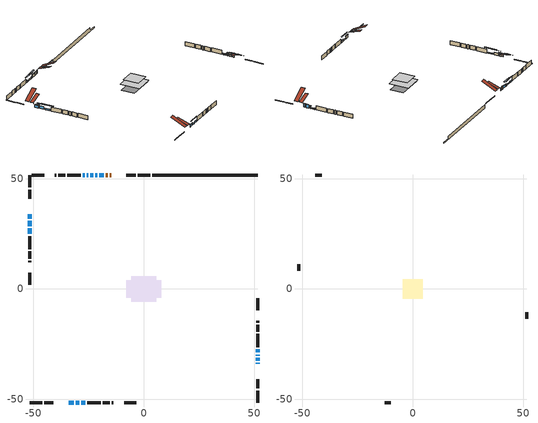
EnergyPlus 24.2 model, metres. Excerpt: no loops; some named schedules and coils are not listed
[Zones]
conditioned space
 floor adiabatic (AdiabaticFloorConstruction): -5.77,-5.77 -5.77,5.77 5.77,5.77 5.77,-5.77 z1.38
 floor foundation (Slab1 construction): -7.9,-4.06 -7.9,4.06 7.9,4.06 7.9,-4.06 z-0.8
 wall outside (RimJoist1 construction): 2.9,51.69 -2.75,51.69 / -51.69,-51.69 -46.03,-51.69 / -51.69,51.69 -51.69,46.03 / 51.69,-51.69 51.69,-46.03 z1.38:1.68
 wall outside (RimJoist2 construction): -3.68,51.69 -7.83,51.69 / -45.11,-51.69 -40.95,-51.69 / -51.69,45.11 -51.69,40.95 / 51.69,-45.11 51.69,-40.95 z1.38:1.68
 wall outside (AdiabaticWallConstruction 1): -14.82,51.69 -15.47,51.69 / -16.39,51.69 -17.21,51.69 z1.38:3.41
 wall outside (AdiabaticWallConstruction): 51.69,-33.96 51.69,-33.5 / 51.69,-32.57 51.69,-31.1 z1.38:3.31; -18.13,51.69 -20.27,51.69 / -33.96,-51.69 -31.83,-51.69 / -51.69,33.96 -51.69,31.83 z1.38:2.8; -51.69,30.9 -51.69,28.46 z1.38:2.9; -21.2,51.69 -21.96,51.69 z1.38:2.55; -22.89,51.69 -24.16,51.69 / -25.09,51.69 -25.85,51.69 / -30.9,-51.69 -29.17,-51.69 / -51.69,27.53 -51.69,24.94 / -26.78,51.69 -27.64,51.69 / -28.24,-51.69 -26.51,-51.69 z1.38:2.14; 51.69,-30.17 51.69,-29.71 z1.38:2.91; 51.69,-28.79 51.69,-27.26 z1.38:1.89
 wall outside (Wall1 construction): -28.57,51.69 -34.63,51.69 / -25.59,-51.69 -19.52,-51.69 / -51.69,24.01 -51.69,17.95 / 51.69,-26.33 51.69,-20.27 z1.38:3.82
 wall outside (Wall2 construction): -35.56,51.69 -38.78,51.69 / -18.6,-51.69 -15.38,-51.69 / -51.69,17.02 -51.69,13.81 / 51.69,-19.34 51.69,-16.12 z1.38:3.82
 wall outside (Wall3 construction): -39.7,51.69 -40.44,51.69 / -14.45,-51.69 -13.72,-51.69 / -51.69,12.88 -51.69,12.14 / 51.69,-15.2 51.69,-14.46 z1.38:3.82
 wall outside (Wall5 construction): -45.22,51.69 -50.76,51.69 / -8.94,-51.69 -3.4,-51.69 / -51.69,7.37 -51.69,1.82 / 51.69,-9.68 51.69,-4.14 z1.38:3.82
 wall foundation (FoundationWall1 construction): 3.83,51.69,-0.8 3.83,51.69,1.38 46.9,51.69,1.38 46.9,51.69,-0.16 51.69,51.69,-0.16 51.69,51.69,-0.8
 window (WindowConstruction 8): 51.69,-33.96 51.69,-33.5 z1.38:3.31
 window (WindowConstruction 3): 51.69,-32.57 51.69,-31.1 z1.38:3.31
 window (WindowConstruction 4): -18.13,51.69 -20.27,51.69 z1.38:2.8
 window (WindowConstruction 5): -33.96,-51.69 -31.83,-51.69 z1.38:2.8
 window (WindowConstruction 6): -51.69,33.96 -51.69,31.83 z1.38:2.8
 window (WindowConstruction 7): -51.69,30.9 -51.69,28.46 z1.38:2.9
 window (WindowConstruction 10): -21.2,51.69 -21.96,51.69 z1.38:2.55
 window (WindowConstruction 11): -22.89,51.69 -24.16,51.69 z1.38:2.14
 window (WindowConstruction 12): -25.09,51.69 -25.85,51.69 z1.38:2.14
 window (WindowConstruction 13): -30.9,-51.69 -29.17,-51.69 z1.38:2.14
 window (WindowConstruction 14): -51.69,27.53 -51.69,24.94 z1.38:2.14
 window (WindowConstruction 9): 51.69,-30.17 51.69,-29.71 z1.38:2.9
 window (WindowConstruction): 51.69,-28.79 51.69,-27.26 z1.38:1.89
 window (WindowConstruction 1): -26.78,51.69 -27.64,51.69 z1.38:2.14
 window (WindowConstruction 2): -28.24,-51.69 -26.52,-51.69 z1.38:2.14
 door (Door): -14.83,51.69 -15.47,51.69 z1.38:3.41
 door (Door 1): -16.4,51.69 -17.21,51.69 z1.38:3.41
 ceiling adiabatic (AdiabaticFloorConstruction): 5.77,-5.77 5.77,5.77 -5.77,5.77 -5.77,-5.77 z1.38
 roof outside (Roof2 construction): -13.9,51.69,3.82 -13.9,44.78,6.12 -12.08,44.78,6.12 -12.08,51.69,3.82; -34.89,-51.69,3.82 -34.89,-44.78,6.12 -36.71,-44.78,6.12 -36.71,-51.69,3.82; -51.69,34.89,3.82 -44.78,34.89,6.12 -44.78,36.71,6.12 -51.69,36.71,3.82; 51.69,-34.89,3.82 44.78,-34.89,6.12 44.78,-36.71,6.12 51.69,-36.71,3.82
attic - vented
 floor to conditioned space (Floor1 construction Reversed): -4.51,-4.51 -4.51,4.51 4.51,4.51 4.51,-4.51 z3.82
 wall outside (Wall4 construction): -41.37,51.69 -44.29,51.69 / -12.79,-51.69 -9.87,-51.69 / -51.69,11.21 -51.69,8.3 / 51.69,-13.53 51.69,-10.61 z1.38:3.82
 roof outside (Roof1 construction): -11.15,51.69,3.82 -11.15,43.16,8.08 -8.76,43.16,8.08 -8.76,51.69,3.82; -37.64,-51.69,3.82 -37.64,-43.16,8.08 -40.02,-43.16,8.08 -40.02,-51.69,3.82; -51.69,37.64,3.82 -43.16,37.64,8.08 -43.16,40.02,8.08 -51.69,40.02,3.82; 51.69,-37.64,3.82 43.16,-37.64,8.08 43.16,-40.02,8.08 51.69,-40.02,3.82
shading: 51.69,-33.3 51.69,-34.16 52.1,-34.16 52.1,-33.3 z3.51; 51.69,-30.9 51.69,-32.77 52.1,-32.77 52.1,-30.9 z3.51; -20.47,51.69 -17.93,51.69 -17.93,52.1 -20.47,52.1 z3; -31.62,-51.69 -34.16,-51.69 -34.16,-52.1 -31.62,-52.1 z3; -51.69,31.22 -51.69,34.57 -52.1,34.57 -52.1,31.22 z3.41; -51.69,26.94 -51.69,32.42 -52.1,32.42 -52.1,26.94 z4.42; -24.47,51.69 -18.69,51.69 -18.69,52.1 -24.47,52.1 z5.06; -26.67,51.69 -20.38,51.69 -20.38,52.1 -26.67,52.1 z4.65; -28.36,51.69 -22.58,51.69 -22.58,52.1 -28.36,52.1 z4.65; -26.66,-51.69 -33.41,-51.69 -33.41,-52.1 -26.66,-52.1 z4.65; -51.69,22.43 -51.69,30.04 -52.1,30.04 -52.1,22.43 z4.65; 51.69,-29.51 51.69,-30.37 52.1,-30.37 52.1,-29.51 z3.11; 51.69,-27.06 51.69,-28.99 52.1,-28.99 52.1,-27.06 z2.09; -27.84,51.69 -26.58,51.69 -26.58,52.1 -27.84,52.1 z2.34; -26.31,-51.69 -28.44,-51.69 -28.44,-52.1 -26.31,-52.1 z2.34
[Building]
Building 1: Terrain=Suburbs
[Site:Location]
Halifax Intl AP_NS: Latitude {deg}=44.88; Longitude {deg}=-63.51; Time Zone {hr}=-4; Elevation {m}=145; Keep Site Location Information=Yes
[Site:GroundTemperature:Shallow]
3.15511, 1.33576, 1.19006, 2.05344, 5.51939, 8.9692, 11.96, 13.8546, 14.0156, 12.4746, 9.56009, 6.2161
[Site:WaterMainsTemperature]
Calculation Method=Schedule; Temperature Schedule=mains temperature schedule
[Material] Roughness=Rough; Thermal Absorptance=0.9
Name | Thickness {m} | Conductivity {W/m-K} | Density {kg/m3} | Specific Heat {J/kg-K} | Solar Absorptance | Visible Absorptance
asphalt or fiberglass shingles | 0.00635 | 0.162714 | 1121.4 | 1465.45 | 0.4 | 0.4
ceiling loosefill ins | 0.0846667 | 0.0480833 | 16.02 | 1046.75 | 0.7 | 0.7
ceiling stud and cavity | 0.1397 | 0.0849435 | 65.682 | 1177.47 | 0.7 | 0.7
concrete 4.0 in. | 0.1016 | 1.803125 | 2242.8 | 837.4 | 0.7 | 0.7
concrete 8.0 in. | 0.2032 | 1.803125 | 2242.8 | 837.4 | 0.7 | 0.7
door material | 0.04445 | 0.0451087 | 512.64 | 1214.23 | 0.7 | 0.7
floor covering | 0.0127 | 0.0433444 | 54.468 | 1339.84 | 0.6 | 0.6
floor rigid ins; wall rigid ins | 0.512978 | 0.029427 | 32.04 | 1214.23 | 0.7 | 0.7
floor stud and cavity | 0.1397 | 1.75129 | 37.0049 | 1207.88 | 0.7 | 0.7
furniture material conditioned space 1 | 0.1524 | 0.115458 | 640.8 | 1214.23 | 0.6 | 0.6
gypsum board | 0.0127 | 0.160291 | 801 | 837.4 | 0.6 | 0.6
osb sheathing 0.5 in. | 0.0127 | 0.115458 | 512.64 | 1214.23 | 0.7 | 0.7
osb sheathing 0.75 in. | 0.01905 | 0.115458 | 512.64 | 1214.23 | 0.7 | 0.7
osb sheathing 2.0 in. | 0.0508 | 0.115458 | 512.64 | 1214.23 | 0.7 | 0.7
rim joist stud and cavity | 0.0508 | 0.0279939 | 125.044 | 1163.47 | 0.6 | 0.6
rim joist stud and cavity 1 | 0.0508 | 0.172285 | 50.32683 | 1063.81 | 0.6 | 0.6
roof rigid ins | 0.051816 | 0.029427 | 32.04 | 1214.23 | 0.7 | 0.7
roof stud and cavity | 0.2032 | 0.186194 | 78.34581 | 1123.46 | 0.7 | 0.7
wall stud and cavity | 0.1397 | 0.0896479 | 139.0536 | 1170.24 | 0.7 | 0.7
wall stud and cavity 1 | 0.1397 | 0.0915092 | 139.0536 | 1170.24 | 0.7 | 0.7
wall stud and cavity 2 | 0.1397 | 0.0990493 | 139.0536 | 1170.24 | 0.7 | 0.7
wall stud and cavity 3 | 0.0889 | 6.1454 | 50.32683 | 1063.81 | 0.6 | 0.6
wall stud and cavity 4 | 0.1397 | 0.0999326 | 139.0536 | 1170.24 | 0.7 | 0.7
wall stud and cavity 5 | 0.0889 | 0.380278 | 52.3479 | 1209.89 | 0.7 | 0.7
wall stud and cavity 6 | 0.0889 | 0.391764 | 83.0341 | 1211.67 | 0.7 | 0.7
wood siding | 0.0254 | 0.102417 | 544.68 | 1172.36 | 0.4 | 0.4
wood siding 1 | 0.00254 | 0.102417 | 544.68 | 1172.36 | 0.4 | 0.4
wood siding 2; wood siding 3; wood siding 4 | 0.0254 | 0.102417 | 544.68 | 1172.36 | 0.7 | 0.7
[WindowMaterial:SimpleGlazingSystem]
Name | U-Factor {W/m2-K} | Solar Heat Gain Coefficient
WindowMaterial | 3.023535 | 0.55
WindowMaterial 1 | 5.25215 | 0.57
WindowMaterial 2 | 2.075309 | 0.54
WindowMaterial 3 | 2.04011 | 0.53
WindowMaterial 4 | 1.94585 | 0.59
WindowMaterial 5 | 3.13369 | 0.48
WindowMaterial 6 | 2.99458 | 0.6
WindowMaterial 7 | 2.0543 | 0.52
WindowMaterial 8 | 4.83993 | 0.6
WindowMaterial 9 | 5.4259 | 0.56
[Construction]
AdiabaticFloorConstruction: floor stud and cavity, floor rigid ins, osb sheathing 0.75 in., floor covering
AdiabaticWallConstruction: wood siding 3, wall rigid ins, wall stud and cavity 5, gypsum board
AdiabaticWallConstruction 1: wood siding 4, wall rigid ins, wall stud and cavity 5, gypsum board
Door; Door 1: door material
Floor1 construction Reversed: gypsum board, ceiling stud and cavity, ceiling loosefill ins
FoundationWall1 construction: concrete 8.0 in.
furniture construction conditioned space 1: furniture material conditioned space 1
PartitionWallConstruction: gypsum board, wall stud and cavity 6, gypsum board
RimJoist1 construction: wood siding 2, osb sheathing 2.0 in., rim joist stud and cavity
RimJoist2 construction: wood siding 2, rim joist stud and cavity 1
Roof1 construction: asphalt or fiberglass shingles
Roof2 construction: asphalt or fiberglass shingles, roof rigid ins, osb sheathing 0.75 in., roof stud and cavity, gypsum board
Slab1 construction: concrete 4.0 in.
Wall1 construction: wood siding, osb sheathing 0.5 in., wall stud and cavity, gypsum board
Wall2 construction: wood siding, osb sheathing 0.5 in., wall stud and cavity 1, gypsum board
Wall3 construction: wood siding, osb sheathing 0.5 in., wall stud and cavity 2, gypsum board
Wall4 construction: wood siding 1, wall stud and cavity 3
Wall5 construction: wood siding, osb sheathing 0.5 in., wall stud and cavity 4, gypsum board
WindowConstruction: WindowMaterial
WindowConstruction 1; WindowConstruction 13; WindowConstruction 14; WindowConstruction 2: WindowMaterial 1
WindowConstruction 10: WindowMaterial 7
WindowConstruction 11: WindowMaterial 8
WindowConstruction 12: WindowMaterial 9
WindowConstruction 3: WindowMaterial 2
WindowConstruction 4; WindowConstruction 5; WindowConstruction 6: WindowMaterial 3
WindowConstruction 7: WindowMaterial 4
WindowConstruction 8: WindowMaterial 5
WindowConstruction 9: WindowMaterial 6
[Zone] Multiplier=1; Part of Total Floor Area=Yes
Name | Volume {m3}
attic - vented | 54.6285
conditioned space | 640.8
[Space]
Name | Zone | Volume {m3}
attic - vented 1 | attic - vented | 54.6285
conditioned space 1 | conditioned space | 640.8
[ZoneInfiltration:EffectiveLeakageArea]
infil attic - vented 1: Zone or Space=attic - vented 1; Schedule=Always On Discrete; Effective Air Leakage Area {cm2}=2911.88; Stack Coefficient=0.000466035; Wind Coefficient=1.45858e-05
[ZoneMixing]
whole house fan mix: Zone or Space=attic - vented; Schedule=Always On Continuous; Design Flow Rate Calculation Method=Flow/Zone; Design Flow Rate {m3/s}=0; Source Zone or Space=conditioned space
[SurfaceProperty:ExposedFoundationPerimeter]
Slab1: Exposed Perimeter Calculation Method=TotalExposedPerimeter; Total Exposed Perimeter {m}=47.855
[InternalMass] Zone or ZoneList=conditioned space; Space or SpaceList=conditioned space 1
Name | Construction | Surface Area {m2}
furniture mass conditioned space 1 | furniture construction conditioned space 1 | 104.66
partition wall mass | PartitionWallConstruction | 261.65
[Lights]
interior lighting: Zone or ZoneList or Space or SpaceList=conditioned space 1; Schedule=interior lighting schedule; Design Level Calculation Method=LightingLevel; Lighting Level {W}=343.2; Return Air Fraction=0; Fraction Radiant=0.6; Fraction Visible=0.2; Fraction Replaceable=1
[People]
occupants: Zone or ZoneList or Space or SpaceList=conditioned space 1; Number of People Schedule=occupants schedule; Number of People Calculation Method=People; Number of People=3; Fraction Radiant=0.314171; Sensible Heat Fraction=0.56303; Activity Level Schedule=occupants activity schedule; Carbon Dioxide Generation Rate {m3/s-W}=0; Enable ASHRAE 55 Comfort Warnings=No; Mean Radiant Temperature Calculation Type=EnclosureAveraged
[ElectricEquipment] Zone or ZoneList or Space or SpaceList=conditioned space 1; Design Level Calculation Method=EquipmentLevel
Name | Schedule | Design Level {W} | Fraction Latent | Fraction Radiant | Fraction Lost
clothes dryer | clothes dryer schedule | 140.772 | 0.015 | 0.081 | 0.85
clothes washer | clothes washer schedule | 32.1985 | 0.03 | 0.162 | 0.7
cooking range | cooking range schedule | 215.147 | 0.08 | 0.432 | 0.2
dishwasher | dishwasher schedule | 66.8632 | 0.3 | 0.18 | 0.4
fridge | fridge schedule | 72.9452 | 0 | 0.6 | 0
mech vent bath fan 0 | mech vent bath fan 0 schedule | 50.2 | 0 | 0 | 1
mech vent house fan | mech vent house fan schedule | 41.2267 | 0 | 0 | 0.5
mech vent house fan cfis | mech vent house fan cfis schedule | 0 | 0 | 0 | 0
misc plug loads | misc plug loads schedule | 494.7 | 0.045 | 0.513 | 0.1
whole house fan | Always On Discrete | 0 | 0 | 0 | 1
[OtherEquipment] Zone or ZoneList or Space or SpaceList=conditioned space 1; Design Level Calculation Method=EquipmentLevel
Name | Fuel Type | Schedule | Design Level {W} | Fraction Latent | Fraction Radiant | Fraction Lost
clothes dryer 1 | Electricity | clothes dryer schedule | 0 | 0.015 | 0.081 | 0.85
cooking range 1 | Electricity | cooking range schedule | 0 | 0.08 | 0.432 | 0.2
general water use latent | None | general water use schedule | 62.594 | 1 | 0 | 0
general water use sensible | None | general water use schedule | -61.6891 | 0 | 0.6 | 0
mech vent house fan latent load | None | Always On Discrete | 0 | 1 | 0 | 0
mech vent house fan sensible load | None | Always On Discrete | 0 | 0 | 0 | 0
water heater energy adjustment1 | Electricity | Always On Discrete | 0.01 | 0 | 0 | 1
[ZoneInfiltration:DesignFlowRate] Zone or ZoneList or Space or SpaceList=conditioned space 1; Schedule=Always On Discrete; Design Flow Rate Calculation Method=Flow/Zone; Design Flow Rate {m3/s}=0
infil flow; natural vent flow; whole house fan flow
[ZoneControl:Thermostat]
conditioned space Thermostat: Zone or ZoneList=conditioned space; Control Type Schedule=conditioned space Thermostat Schedule; Control 1=conditioned space temperature setpoint; Temperature Difference Between Cutout And Setpoint {deltaC}=0
[ThermostatSetpoint:DualSetpoint]
conditioned space temperature setpoint: Heating Setpoint Temperature Schedule=heating setpoint; Cooling Setpoint Temperature Schedule=cooling setpoint
[AirLoopHVAC:UnitarySystem]
unit heater unitary system: Control Type=Load; Controlling Zone or Thermostat Location=conditioned space; Dehumidification Control Type=None; Availability Schedule=Always On Discrete; Supply Fan=unit heater supply fan; Fan Placement=BlowThrough; Supply Air Fan Operating Mode Schedule=unit heater auto fan schedule; Heating Coil=unit heater htg coil; DX Heating Coil Sizing Ratio=1; Use DOAS DX Cooling Coil=No; Minimum Supply Air Temperature {C}=2; Latent Load Control=SensibleOnlyLoadControl; Cooling Supply Air Flow Rate Method=None; Heating Supply Air Flow Rate Method=SupplyAirFlowRate; Heating Supply Air Flow Rate {m3/s}=1.56215; No Load Supply Air Flow Rate Method=SupplyAirFlowRate; No Load Supply Air Flow Rate {m3/s}=0; No Load Supply Air Flow Rate Control Set To Low Speed=Yes; Maximum Supply Air Temperature {C}=48.8889; Maximum Outdoor Dry-Bulb Temperature for Supplemental Heater Operation {C}=21; Ancillary On-Cycle Electric Power {W}=0; Ancillary Off-Cycle Electric Power {W}=0
[Zone equipment]
conditioned space: unit heater unitary system, electric baseboard
[Foundation:Kiva]
Foundation Kiva 1: Initial Indoor Air Temperature {C}=18; Wall Height Above Grade {m}=1.379982; Wall Depth Below Slab {m}=0.2032
[Foundation:Kiva:Settings]
Soil Conductivity {W/m-K}=0.849921; Soil Density {kg/m3}=1842.3; Soil Specific Heat {J/kg-K}=418.7; Ground Solar Absorptivity=0.9; Ground Thermal Absorptivity=0.9; Ground Surface Roughness {m}=0.03; Far-Field Width {m}=40; Deep-Ground Boundary Condition=ZeroFlux; Deep-Ground Depth {m}=40; Minimum Cell Dimension {m}=0.2; Maximum Cell Growth Coefficient=3; Simulation Timestep=Timestep
[Exterior:Lights]
exterior lighting: Schedule=exterior lighting schedule; Design Level {W}=75.6
[EnergyManagementSystem:Sensor] Output:Variable or Output:Meter Index Key=conditioned space
Name | Output:Variable or Output:Meter
conditioned_space_clg_unmet_s | Zone Cooling Setpoint Not Met Time
conditioned_space_htg_unmet_s | Zone Heating Setpoint Not Met Time
fridge_tin_s; tin_s; tin_s_1 | Zone Mean Air Temperature
tout_s | Zone Outdoor Air Drybulb Temperature
win_s | Zone Air Humidity Ratio
[Schedule:Constant]
Name | Hourly Value
Always On Continuous; mech vent house fan schedule; mech vent house fan cfis schedule; Always On Discrete | 1
occupants activity schedule | 117.228
fridge schedule; unit heater auto fan schedule | 0
[Schedule:Week:Daily]
interior lighting schedule Week Rule - Jan1-Jan27: interior lighting schedule day, interior lighting schedule day, interior lighting schedule day, interior lighting schedule day, interior lighting schedule day, interior lighting schedule day, interior lighting schedule day, interior lighting schedule default day, interior lighting schedule default day, interior lighting schedule default day, interior lighting schedule default day, interior lighting schedule default day
interior lighting schedule Week Rule - Jan28-Feb3: interior lighting schedule day, interior lighting schedule day, interior lighting schedule day, interior lighting schedule day, interior lighting schedule day 1, interior lighting schedule day 1, interior lighting schedule day 1, interior lighting schedule default day, interior lighting schedule default day, interior lighting schedule default day, interior lighting schedule default day, interior lighting schedule default day
interior lighting schedule Week Rule - Feb4-Feb24: interior lighting schedule day 1, interior lighting schedule day 1, interior lighting schedule day 1, interior lighting schedule day 1, interior lighting schedule day 1, interior lighting schedule day 1, interior lighting schedule day 1, interior lighting schedule default day, interior lighting schedule default day, interior lighting schedule default day, interior lighting schedule default day, interior lighting schedule default day
interior lighting schedule Week Rule - Feb25-Mar3: interior lighting schedule day 1, interior lighting schedule day 1, interior lighting schedule day 1, interior lighting schedule day 1, interior lighting schedule day 2, interior lighting schedule day 2, interior lighting schedule day 2, interior lighting schedule default day, interior lighting schedule default day, interior lighting schedule default day, interior lighting schedule default day, interior lighting schedule default day
interior lighting schedule Week Rule - Mar4-Mar31: interior lighting schedule day 2, interior lighting schedule day 2, interior lighting schedule day 2, interior lighting schedule day 2, interior lighting schedule day 2, interior lighting schedule day 2, interior lighting schedule day 2, interior lighting schedule default day, interior lighting schedule default day, interior lighting schedule default day, interior lighting schedule default day, interior lighting schedule default day
interior lighting schedule Week Rule - Apr1-Apr28: interior lighting schedule day 3, interior lighting schedule day 3, interior lighting schedule day 3, interior lighting schedule day 3, interior lighting schedule day 3, interior lighting schedule day 3, interior lighting schedule day 3, interior lighting schedule default day, interior lighting schedule default day, interior lighting schedule default day, interior lighting schedule default day, interior lighting schedule default day
interior lighting schedule Week Rule - Apr29-May5: interior lighting schedule day 3, interior lighting schedule day 3, interior lighting schedule day 4, interior lighting schedule day 4, interior lighting schedule day 4, interior lighting schedule day 4, interior lighting schedule day 4, interior lighting schedule default day, interior lighting schedule default day, interior lighting schedule default day, interior lighting schedule default day, interior lighting schedule default day
interior lighting schedule Week Rule - May6-May26: interior lighting schedule day 4, interior lighting schedule day 4, interior lighting schedule day 4, interior lighting schedule day 4, interior lighting schedule day 4, interior lighting schedule day 4, interior lighting schedule day 4, interior lighting schedule default day, interior lighting schedule default day, interior lighting schedule default day, interior lighting schedule default day, interior lighting schedule default day
interior lighting schedule Week Rule - May27-Jun2: interior lighting schedule day 4, interior lighting schedule day 4, interior lighting schedule day 4, interior lighting schedule day 4, interior lighting schedule day 4, interior lighting schedule day 5, interior lighting schedule day 5, interior lighting schedule default day, interior lighting schedule default day, interior lighting schedule default day, interior lighting schedule default day, interior lighting schedule default day
interior lighting schedule Week Rule - Jun3-Jun30: interior lighting schedule day 5, interior lighting schedule day 5, interior lighting schedule day 5, interior lighting schedule day 5, interior lighting schedule day 5, interior lighting schedule day 5, interior lighting schedule day 5, interior lighting schedule default day, interior lighting schedule default day, interior lighting schedule default day, interior lighting schedule default day, interior lighting schedule default day
interior lighting schedule Week Rule - Jul1-Jul28: interior lighting schedule day 6, interior lighting schedule day 6, interior lighting schedule day 6, interior lighting schedule day 6, interior lighting schedule day 6, interior lighting schedule day 6, interior lighting schedule day 6, interior lighting schedule default day, interior lighting schedule default day, interior lighting schedule default day, interior lighting schedule default day, interior lighting schedule default day
interior lighting schedule Week Rule - Jul29-Aug4: interior lighting schedule day 6, interior lighting schedule day 6, interior lighting schedule day 6, interior lighting schedule day 7, interior lighting schedule day 7, interior lighting schedule day 7, interior lighting schedule day 7, interior lighting schedule default day, interior lighting schedule default day, interior lighting schedule default day, interior lighting schedule default day, interior lighting schedule default day
interior lighting schedule Week Rule - Aug5-Aug25: interior lighting schedule day 7, interior lighting schedule day 7, interior lighting schedule day 7, interior lighting schedule day 7, interior lighting schedule day 7, interior lighting schedule day 7, interior lighting schedule day 7, interior lighting schedule default day, interior lighting schedule default day, interior lighting schedule default day, interior lighting schedule default day, interior lighting schedule default day
interior lighting schedule Week Rule - Aug26-Sep1: interior lighting schedule day 7, interior lighting schedule day 7, interior lighting schedule day 7, interior lighting schedule day 7, interior lighting schedule day 7, interior lighting schedule day 7, interior lighting schedule day 8, interior lighting schedule default day, interior lighting schedule default day, interior lighting schedule default day, interior lighting schedule default day, interior lighting schedule default day
interior lighting schedule Week Rule - Sep2-Sep29: interior lighting schedule day 8, interior lighting schedule day 8, interior lighting schedule day 8, interior lighting schedule day 8, interior lighting schedule day 8, interior lighting schedule day 8, interior lighting schedule day 8, interior lighting schedule default day, interior lighting schedule default day, interior lighting schedule default day, interior lighting schedule default day, interior lighting schedule default day
interior lighting schedule Week Rule - Sep30-Oct6: interior lighting schedule day 8, interior lighting schedule day 9, interior lighting schedule day 9, interior lighting schedule day 9, interior lighting schedule day 9, interior lighting schedule day 9, interior lighting schedule day 9, interior lighting schedule default day, interior lighting schedule default day, interior lighting schedule default day, interior lighting schedule default day, interior lighting schedule default day
interior lighting schedule Week Rule - Oct7-Oct27: interior lighting schedule day 9, interior lighting schedule day 9, interior lighting schedule day 9, interior lighting schedule day 9, interior lighting schedule day 9, interior lighting schedule day 9, interior lighting schedule day 9, interior lighting schedule default day, interior lighting schedule default day, interior lighting schedule default day, interior lighting schedule default day, interior lighting schedule default day
interior lighting schedule Week Rule - Oct28-Nov3: interior lighting schedule day 9, interior lighting schedule day 9, interior lighting schedule day 9, interior lighting schedule day 9, interior lighting schedule day 10, interior lighting schedule day 10, interior lighting schedule day 10, interior lighting schedule default day, interior lighting schedule default day, interior lighting schedule default day, interior lighting schedule default day, interior lighting schedule default day
interior lighting schedule Week Rule - Nov4-Nov24: interior lighting schedule day 10, interior lighting schedule day 10, interior lighting schedule day 10, interior lighting schedule day 10, interior lighting schedule day 10, interior lighting schedule day 10, interior lighting schedule day 10, interior lighting schedule default day, interior lighting schedule default day, interior lighting schedule default day, interior lighting schedule default day, interior lighting schedule default day
interior lighting schedule Week Rule - Nov25-Dec1: interior lighting schedule day 10, interior lighting schedule day 10, interior lighting schedule day 10, interior lighting schedule day 10, interior lighting schedule day 10, interior lighting schedule day 10, interior lighting schedule day 11, interior lighting schedule default day, interior lighting schedule default day, interior lighting schedule default day, interior lighting schedule default day, interior lighting schedule default day
interior lighting schedule Week Rule - Dec2-Dec31: interior lighting schedule day 11, interior lighting schedule day 11, interior lighting schedule day 11, interior lighting schedule day 11, interior lighting schedule day 11, interior lighting schedule day 11, interior lighting schedule day 11, interior lighting schedule default day, interior lighting schedule default day, interior lighting schedule default day, interior lighting schedule default day, interior lighting schedule default day
occupants schedule Week Rule - Jan1-Dec31: occupants schedule day, occupants schedule day, occupants schedule day, occupants schedule day, occupants schedule day, occupants schedule day, occupants schedule day, occupants schedule default day, occupants schedule default day, occupants schedule default day, occupants schedule default day, occupants schedule default day
clothes dryer schedule Week Rule - Jan1-Dec31: clothes dryer schedule day, clothes dryer schedule day, clothes dryer schedule day, clothes dryer schedule day, clothes dryer schedule day, clothes dryer schedule day, clothes dryer schedule day, clothes dryer schedule default day, clothes dryer schedule default day, clothes dryer schedule default day, clothes dryer schedule default day, clothes dryer schedule default day
clothes washer schedule Week Rule - Jan1-Dec31: clothes washer schedule day, clothes washer schedule day, clothes washer schedule day, clothes washer schedule day, clothes washer schedule day, clothes washer schedule day, clothes washer schedule day, clothes washer schedule default day, clothes washer schedule default day, clothes washer schedule default day, clothes washer schedule default day, clothes washer schedule default day
cooking range schedule Week Rule - Jan1-Dec31: cooking range schedule day, cooking range schedule day, cooking range schedule day, cooking range schedule day, cooking range schedule day, cooking range schedule day, cooking range schedule day, cooking range schedule default day, cooking range schedule default day, cooking range schedule default day, cooking range schedule default day, cooking range schedule default day
dishwasher schedule Week Rule - Jan1-Dec31: dishwasher schedule day, dishwasher schedule day, dishwasher schedule day, dishwasher schedule day, dishwasher schedule day, dishwasher schedule day, dishwasher schedule day, dishwasher schedule default day, dishwasher schedule default day, dishwasher schedule default day, dishwasher schedule default day, dishwasher schedule default day
mech vent bath fan 0 schedule Week Rule - Jan1-Dec31: mech vent bath fan 0 schedule day, mech vent bath fan 0 schedule day, mech vent bath fan 0 schedule day, mech vent bath fan 0 schedule day, mech vent bath fan 0 schedule day, mech vent bath fan 0 schedule day, mech vent bath fan 0 schedule day, mech vent bath fan 0 schedule default day, mech vent bath fan 0 schedule default day, mech vent bath fan 0 schedule default day, mech vent bath fan 0 schedule default day, mech vent bath fan 0 schedule default day
misc plug loads schedule Week Rule - Jan1-Dec31: misc plug loads schedule day, misc plug loads schedule day, misc plug loads schedule day, misc plug loads schedule day, misc plug loads schedule day, misc plug loads schedule day, misc plug loads schedule day, misc plug loads schedule default day, misc plug loads schedule default day, misc plug loads schedule default day, misc plug loads schedule default day, misc plug loads schedule default day
general water use schedule Week Rule - Jan1-Dec31: general water use schedule day, general water use schedule day, general water use schedule day, general water use schedule day, general water use schedule day, general water use schedule day, general water use schedule day, general water use schedule default day, general water use schedule default day, general water use schedule default day, general water use schedule default day, general water use schedule default day
exterior lighting schedule Week Rule - Jan1-Jan27: exterior lighting schedule day, exterior lighting schedule day, exterior lighting schedule day, exterior lighting schedule day, exterior lighting schedule day, exterior lighting schedule day, exterior lighting schedule day, exterior lighting schedule default day, exterior lighting schedule default day, exterior lighting schedule default day, exterior lighting schedule default day, exterior lighting schedule default day
exterior lighting schedule Week Rule - Jan28-Feb3: exterior lighting schedule day, exterior lighting schedule day, exterior lighting schedule day, exterior lighting schedule day, exterior lighting schedule day 1, exterior lighting schedule day 1, exterior lighting schedule day 1, exterior lighting schedule default day, exterior lighting schedule default day, exterior lighting schedule default day, exterior lighting schedule default day, exterior lighting schedule default day
exterior lighting schedule Week Rule - Feb4-Feb24: exterior lighting schedule day 1, exterior lighting schedule day 1, exterior lighting schedule day 1, exterior lighting schedule day 1, exterior lighting schedule day 1, exterior lighting schedule day 1, exterior lighting schedule day 1, exterior lighting schedule default day, exterior lighting schedule default day, exterior lighting schedule default day, exterior lighting schedule default day, exterior lighting schedule default day
exterior lighting schedule Week Rule - Feb25-Mar3: exterior lighting schedule day 1, exterior lighting schedule day 1, exterior lighting schedule day 1, exterior lighting schedule day 1, exterior lighting schedule day 2, exterior lighting schedule day 2, exterior lighting schedule day 2, exterior lighting schedule default day, exterior lighting schedule default day, exterior lighting schedule default day, exterior lighting schedule default day, exterior lighting schedule default day
exterior lighting schedule Week Rule - Mar4-Mar31: exterior lighting schedule day 2, exterior lighting schedule day 2, exterior lighting schedule day 2, exterior lighting schedule day 2, exterior lighting schedule day 2, exterior lighting schedule day 2, exterior lighting schedule day 2, exterior lighting schedule default day, exterior lighting schedule default day, exterior lighting schedule default day, exterior lighting schedule default day, exterior lighting schedule default day
exterior lighting schedule Week Rule - Apr1-Apr28: exterior lighting schedule day 3, exterior lighting schedule day 3, exterior lighting schedule day 3, exterior lighting schedule day 3, exterior lighting schedule day 3, exterior lighting schedule day 3, exterior lighting schedule day 3, exterior lighting schedule default day, exterior lighting schedule default day, exterior lighting schedule default day, exterior lighting schedule default day, exterior lighting schedule default day
exterior lighting schedule Week Rule - Apr29-May5: exterior lighting schedule day 3, exterior lighting schedule day 3, exterior lighting schedule day 4, exterior lighting schedule day 4, exterior lighting schedule day 4, exterior lighting schedule day 4, exterior lighting schedule day 4, exterior lighting schedule default day, exterior lighting schedule default day, exterior lighting schedule default day, exterior lighting schedule default day, exterior lighting schedule default day
exterior lighting schedule Week Rule - May6-May26: exterior lighting schedule day 4, exterior lighting schedule day 4, exterior lighting schedule day 4, exterior lighting schedule day 4, exterior lighting schedule day 4, exterior lighting schedule day 4, exterior lighting schedule day 4, exterior lighting schedule default day, exterior lighting schedule default day, exterior lighting schedule default day, exterior lighting schedule default day, exterior lighting schedule default day
exterior lighting schedule Week Rule - May27-Jun2: exterior lighting schedule day 4, exterior lighting schedule day 4, exterior lighting schedule day 4, exterior lighting schedule day 4, exterior lighting schedule day 4, exterior lighting schedule day 5, exterior lighting schedule day 5, exterior lighting schedule default day, exterior lighting schedule default day, exterior lighting schedule default day, exterior lighting schedule default day, exterior lighting schedule default day
[Schedule:Year]
interior lighting schedule: interior lighting schedule Week Rule - Jan1-Jan27, 1, 1, 1, 27, interior lighting schedule Week Rule - Jan28-Feb3, 1, 28, 2, 3, interior lighting schedule Week Rule - Feb4-Feb24, 2, 4, 2, 24, interior lighting schedule Week Rule - Feb25-Mar3, 2, 25, 3, 3, interior lighting schedule Week Rule - Mar4-Mar31, 3, 4, 3, 31, interior lighting schedule Week Rule - Apr1-Apr28, 4, 1, 4, 28, interior lighting schedule Week Rule - Apr29-May5, 4, 29, 5, 5, interior lighting schedule Week Rule - May6-May26, 5, 6, 5, 26, interior lighting schedule Week Rule - May27-Jun2, 5, 27, 6, 2, interior lighting schedule Week Rule - Jun3-Jun30, 6, 3, 6, 30, interior lighting schedule Week Rule - Jul1-Jul28, 7, 1, 7, 28, interior lighting schedule Week Rule - Jul29-Aug4, 7, 29, 8, 4, interior lighting schedule Week Rule - Aug5-Aug25, 8, 5, 8, 25, interior lighting schedule Week Rule - Aug26-Sep1, 8, 26, 9, 1, interior lighting schedule Week Rule - Sep2-Sep29, 9, 2, 9, 29, interior lighting schedule Week Rule - Sep30-Oct6, 9, 30, 10, 6, interior lighting schedule Week Rule - Oct7-Oct27, 10, 7, 10, 27, interior lighting schedule Week Rule - Oct28-Nov3, 10, 28, 11, 3, interior lighting schedule Week Rule - Nov4-Nov24, 11, 4, 11, 24, interior lighting schedule Week Rule - Nov25-Dec1, 11, 25, 12, 1, interior lighting schedule Week Rule - Dec2-Dec31, 12, 2, 12, 31
occupants schedule: occupants schedule Week Rule - Jan1-Dec31, 1, 1, 12, 31
clothes dryer schedule: clothes dryer schedule Week Rule - Jan1-Dec31, 1, 1, 12, 31
clothes washer schedule: clothes washer schedule Week Rule - Jan1-Dec31, 1, 1, 12, 31
cooking range schedule: cooking range schedule Week Rule - Jan1-Dec31, 1, 1, 12, 31
dishwasher schedule: dishwasher schedule Week Rule - Jan1-Dec31, 1, 1, 12, 31
mech vent bath fan 0 schedule: mech vent bath fan 0 schedule Week Rule - Jan1-Dec31, 1, 1, 12, 31
misc plug loads schedule: misc plug loads schedule Week Rule - Jan1-Dec31, 1, 1, 12, 31
general water use schedule: general water use schedule Week Rule - Jan1-Dec31, 1, 1, 12, 31
exterior lighting schedule: exterior lighting schedule Week Rule - Jan1-Jan27, 1, 1, 1, 27, exterior lighting schedule Week Rule - Jan28-Feb3, 1, 28, 2, 3, exterior lighting schedule Week Rule - Feb4-Feb24, 2, 4, 2, 24, exterior lighting schedule Week Rule - Feb25-Mar3, 2, 25, 3, 3, exterior lighting schedule Week Rule - Mar4-Mar31, 3, 4, 3, 31, exterior lighting schedule Week Rule - Apr1-Apr28, 4, 1, 4, 28, exterior lighting schedule Week Rule - Apr29-May5, 4, 29, 5, 5, exterior lighting schedule Week Rule - May6-May26, 5, 6, 5, 26, exterior lighting schedule Week Rule - May27-Jun2, 5, 27, 6, 2, exterior lighting schedule Week Rule - Jun3-Jun30, 6, 3, 6, 30, exterior lighting schedule Week Rule - Jul1-Jul28, 7, 1, 7, 28, exterior lighting schedule Week Rule - Jul29-Aug4, 7, 29, 8, 4, exterior lighting schedule Week Rule - Aug5-Aug25, 8, 5, 8, 25, exterior lighting schedule Week Rule - Aug26-Sep1, 8, 26, 9, 1, exterior lighting schedule Week Rule - Sep2-Sep29, 9, 2, 9, 29, exterior lighting schedule Week Rule - Sep30-Oct6, 9, 30, 10, 6, exterior lighting schedule Week Rule - Oct7-Oct27, 10, 7, 10, 27, exterior lighting schedule Week Rule - Oct28-Nov3, 10, 28, 11, 3, exterior lighting schedule Week Rule - Nov4-Nov24, 11, 4, 11, 24, exterior lighting schedule Week Rule - Nov25-Dec1, 11, 25, 12, 1, exterior lighting schedule Week Rule - Dec2-Dec31, 12, 2, 12, 31
[Schedule:Compact]
conditioned space Thermostat Schedule: Through: 12/31, For: AllDays, Until: 24:00, 4
mains temperature schedule: Through: 01/01, For: AllDays, Until: 24:00, 7.41, Through: 01/02, For: AllDays, Until: 24:00, 7.34833, Through: 01/03, For: AllDays, Until: 24:00, 7.28778, Through: 01/04, For: AllDays, Until: 24:00, 7.22889, Through: 01/05, For: AllDays, Until: 24:00, 7.17056, Through: 01/06, For: AllDays, Until: 24:00, 7.11333, Through: 01/07, For: AllDays, Until: 24:00, 7.05722, Through: 01/08, For: AllDays, Until: 24:00, 7.00167, Through: 01/09, For: AllDays, Until: 24:00, 6.94778, Through: 01/10, For: AllDays, Until: 24:00, 6.895, Through: 01/11, For: AllDays, Until: 24:00, 6.84333, Through: 01/12, For: AllDays, Until: 24:00, 6.79278, Through: 01/13, For: AllDays, Until: 24:00, 6.74389, Through: 01/14, For: AllDays, Until: 24:00, 6.69556, Through: 01/15, For: AllDays, Until: 24:00, 6.64889, Through: 01/16, For: AllDays, Until: 24:00, 6.60278, Through: 01/17, For: AllDays, Until: 24:00, 6.55833, Through: 01/18, For: AllDays, Until: 24:00, 6.515, Through: 01/19, For: AllDays, Until: 24:00, 6.47333, Through: 01/20, For: AllDays, Until: 24:00, 6.43278, Through: 01/21, For: AllDays, Until: 24:00, 6.39333, Through: 01/22, For: AllDays, Until: 24:00, 6.355, Through: 01/23, For: AllDays, Until: 24:00, 6.31833, Through: 01/24, For: AllDays, Until: 24:00, 6.28278, Through: 01/25, For: AllDays, Until: 24:00, 6.24889, Through: 01/26, For: AllDays, Until: 24:00, 6.21611, Through: 01/27, For: AllDays, Until: 24:00, 6.18444, Through: 01/28, For: AllDays, Until: 24:00, 6.15444, Through: 01/29, For: AllDays, Until: 24:00, 6.12556, Through: 01/30, For: AllDays, Until: 24:00, 6.09833, Through: 01/31, For: AllDays, Until: 24:00, 6.07222, Through: 02/01, For: AllDays, Until: 24:00, 6.04778, Through: 02/02, For: AllDays, Until: 24:00, 6.02444, Through: 02/03, For: AllDays, Until: 24:00, 6.00278, Through: 02/04, For: AllDays, Until: 24:00, 5.98222, Through: 02/05, For: AllDays, Until: 24:00, 5.96333, Through: 02/06, For: AllDays, Until: 24:00, 5.94556, Through: 02/07, For: AllDays, Until: 24:00, 5.92944, Through: 02/08, For: AllDays, Until: 24:00, 5.915, Through: 02/09, For: AllDays, Until: 24:00, 5.90167, Through: 02/10, For: AllDays, Until: 24:00, 5.89, Through: 02/11, For: AllDays, Until: 24:00, 5.87944, Through: 02/12, For: AllDays, Until: 24:00, 5.87056, Through: 02/13, For: AllDays, Until: 24:00, 5.86333, Through: 02/14, For: AllDays, Until: 24:00, 5.85722, Through: 02/15, For: AllDays, Until: 24:00, 5.85278, Through: 02/16, For: AllDays, Until: 24:00, 5.84944, Through: 02/17, For: AllDays, Until: 24:00, 5.84833, Through: 02/18, For: AllDays, Until: 24:00, 5.84778, Through: 02/19, For: AllDays, Until: 24:00, 5.84944, Through: 02/20, For: AllDays, Until: 24:00, 5.85167, Through: 02/21, For: AllDays, Until: 24:00, 5.85611, Through: 02/22, For: AllDays, Until: 24:00, 5.86167, Through: 02/23, For: AllDays, Until: 24:00, 5.86889, Through: 02/24, For: AllDays, Until: 24:00, 5.87722, Through: 02/25, For: AllDays, Until: 24:00, 5.88722, Through: 02/26, For: AllDays, Until: 24:00, 5.89889, Through: 02/27, For: AllDays, Until: 24:00, 5.91167, Through: 02/28, For: AllDays, Until: 24:00, 5.92611, Through: 03/01, For: AllDays, Until: 24:00, 5.94222, Through: 03/02, For: AllDays, Until: 24:00, 5.95944, Through: 03/03, For: AllDays, Until: 24:00, 5.97778, Through: 03/04, For: AllDays, Until: 24:00, 5.99778, Through: 03/05, For: AllDays, Until: 24:00, 6.01944, Through: 03/06, For: AllDays, Until: 24:00, 6.04222, Through: 03/07, For: AllDays, Until: 24:00, 6.06667, Through: 03/08, For: AllDays, Until: 24:00, 6.09222, Through: 03/09, For: AllDays, Until: 24:00, 6.11944, Through: 03/10, For: AllDays, Until: 24:00, 6.14778, Through: 03/11, For: AllDays, Until: 24:00, 6.17722, Through: 03/12, For: AllDays, Until: 24:00, 6.20833, Through: 03/13, For: AllDays, Until: 24:00, 6.24111, Through: 03/14, For: AllDays, Until: 24:00, 6.275, Through: 03/15, For: AllDays, Until: 24:00, 6.31, Through: 03/16, For: AllDays, Until: 24:00, 6.34667, Through: 03/17, For: AllDays, Until: 24:00, 6.38444, Through: 03/18, For: AllDays, Until: 24:00, 6.42333, Through: 03/19, For: AllDays, Until: 24:00, 6.46389, Through: 03/20, For: AllDays, Until: 24:00, 6.50556, Through: 03/21, For: AllDays, Until: 24:00, 6.54833, Through: 03/22, For: AllDays, Until: 24:00, 6.59278, Through: 03/23, For: AllDays, Until: 24:00, 6.63833, Through: 03/24, For: AllDays, Until: 24:00, 6.685, Through: 03/25, For: AllDays, Until: 24:00, 6.73278, Through: 03/26, For: AllDays, Until: 24:00, 6.78167, Through: 03/27, For: AllDays, Until: 24:00, 6.83167, Through: 03/28, For: AllDays, Until: 24:00, 6.88333, Through: 03/29, For: AllDays, Until: 24:00, 6.93611, Through: 03/30, For: AllDays, Until: 24:00, 6.98944, Through: 03/31, For: AllDays, Until: 24:00, 7.04444, Through: 04/01, For: AllDays, Until: 24:00, 7.1, Through: 04/02, For: AllDays, Until: 24:00, 7.15722, Through: 04/03, For: AllDays, Until: 24:00, 7.21556, Through: 04/04, For: AllDays, Until: 24:00, 7.27444, Through: 04/05, For: AllDays, Until: 24:00, 7.33444, Through: 04/06, For: AllDays, Until: 24:00, 7.39556, Through: 04/07, For: AllDays, Until: 24:00, 7.45778, Through: 04/08, For: AllDays, Until: 24:00, 7.52111, Through: 04/09, For: AllDays, Until: 24:00, 7.585, Through: 04/10, For: AllDays, Until: 24:00, 7.65, Through: 04/11, For: AllDays, Until: 24:00, 7.71611, Through: 04/12, For: AllDays, Until: 24:00, 7.78333, Through: 04/13, For: AllDays, Until: 24:00, 7.85111, Through: 04/14, For: AllDays, Until: 24:00, 7.91944, Through: 04/15, For: AllDays, Until: 24:00, 7.98889, Through: 04/16, For: AllDays, Until: 24:00, 8.05944, Through: 04/17, For: AllDays, Until: 24:00, 8.13056, Through: 04/18, For: AllDays, Until: 24:00, 8.20222, Through: 04/19, For: AllDays, Until: 24:00, 8.275, Through: 04/20, For: AllDays, Until: 24:00, 8.34833, Through: 04/21, For: AllDays, Until: 24:00, 8.42222, Through: 04/22, For: AllDays, Until: 24:00, 8.49722, Through: 04/23, For: AllDays, Until: 24:00, 8.57278, Through: 04/24, For: AllDays, Until: 24:00, 8.64889, Through: 04/25, For: AllDays, Until: 24:00, 8.72556, Through: 04/26, For: AllDays, Until: 24:00, 8.80278, Through: 04/27, For: AllDays, Until: 24:00, 8.88111, Through: 04/28, For: AllDays, Until: 24:00, 8.95944, Through: 04/29, For: AllDays, Until: 24:00, 9.03833, Through: 04/30, For: AllDays, Until: 24:00, 9.11778, Through: 05/01, For: AllDays, Until: 24:00, 9.19778, Through: 05/02, For: AllDays, Until: 24:00, 9.27833, Through: 05/03, For: AllDays, Until: 24:00, 9.35944, Through: 05/04, For: AllDays, Until: 24:00, 9.44056, Through: 05/05, For: AllDays, Until: 24:00, 9.52278, Through: 05/06, For: AllDays, Until: 24:00, 9.60444, Through: 05/07, For: AllDays, Until: 24:00, 9.68722, Through: 05/08, For: AllDays, Until: 24:00, 9.77, Through: 05/09, For: AllDays, Until: 24:00, 9.85278, Through: 05/10, For: AllDays, Until: 24:00, 9.93611, Through: 05/11, For: AllDays, Until: 24:00, 10.02, Through: 05/12, For: AllDays, Until: 24:00, 10.1039, Through: 05/13, For: AllDays, Until: 24:00, 10.1878, Through: 05/14, For: AllDays, Until: 24:00, 10.2722, Through: 05/15, For: AllDays, Until: 24:00, 10.3561, Through: 05/16, For: AllDays, Until: 24:00, 10.4406, Through: 05/17, For: AllDays, Until: 24:00, 10.5256, Through: 05/18, For: AllDays, Until: 24:00, 10.61, Through: 05/19, For: AllDays, Until: 24:00, 10.6944, Through: 05/20, For: AllDays, Until: 24:00, 10.7794, Through: 05/21, For: AllDays, Until: 24:00, 10.8639, Through: 05/22, For: AllDays, Until: 24:00, 10.9489, Through: 05/23, For: AllDays, Until: 24:00, 11.0333, Through: 05/24, For: AllDays, Until: 24:00, 11.1178, Through: 05/25, For: AllDays, Until: 24:00, 11.2022, Through: 05/26, For: AllDays, Until: 24:00, 11.2867, Through: 05/27, For: AllDays, Until: 24:00, 11.3711, Through: 05/28, For: AllDays, Until: 24:00, 11.455, Through: 05/29, For: AllDays, Until: 24:00, 11.5389, Through: 05/30, For: AllDays, Until: 24:00, 11.6222, Through: 05/31, For: AllDays, Until: 24:00, 11.7056, Through: 06/01, For: AllDays, Until: 24:00, 11.7883, Through: 06/02, For: AllDays, Until: 24:00, 11.8711, Through: 06/03, For: AllDays, Until: 24:00, 11.9539, Through: 06/04, For: AllDays, Until: 24:00, 12.0356, Through: 06/05, For: AllDays, Until: 24:00, 12.1172, Through: 06/06, For: AllDays, Until: 24:00, 12.1989, Through: 06/07, For: AllDays, Until: 24:00, 12.2794, Through: 06/08, For: AllDays, Until: 24:00, 12.36, Through: 06/09, For: AllDays, Until: 24:00, 12.44, Through: 06/10, For: AllDays, Until: 24:00, 12.5194, Through: 06/11, For: AllDays, Until: 24:00, 12.5983, Through: 06/12, For: AllDays, Until: 24:00, 12.6767, Through: 06/13, For: AllDays, Until: 24:00, 12.7544, Through: 06/14, For: AllDays, Until: 24:00, 12.8317, Through: 06/15, For: AllDays, Until: 24:00, 12.9083, Through: 06/16, For: AllDays, Until: 24:00, 12.9844, Through: 06/17, For: AllDays, Until: 24:00, 13.0594, Through: 06/18, For: AllDays, Until: 24:00, 13.1344, Through: 06/19, For: AllDays, Until: 24:00, 13.2083, Through: 06/20, For: AllDays, Until: 24:00, 13.2811, Through: 06/21, For: AllDays, Until: 24:00, 13.3539, Through: 06/22, For: AllDays, Until: 24:00, 13.4256, Through: 06/23, For: AllDays, Until: 24:00, 13.4967, Through: 06/24, For: AllDays, Until: 24:00, 13.5667, Through: 06/25, For: AllDays, Until: 24:00, 13.6361, Through: 06/26, For: AllDays, Until: 24:00, 13.7044, Through: 06/27, For: AllDays, Until: 24:00, 13.7717, Through: 06/28, For: AllDays, Until: 24:00, 13.8389, Through: 06/29, For: AllDays, Until: 24:00, 13.9044, Through: 06/30, For: AllDays, Until: 24:00, 13.9694, Through: 07/01, For: AllDays, Until: 24:00, 14.0333, Through: 07/02, For: AllDays, Until: 24:00, 14.0961, Through: 07/03, For: AllDays, Until: 24:00, 14.1583, Through: 07/04, For: AllDays, Until: 24:00, 14.2189, Through: 07/05, For: AllDays, Until: 24:00, 14.2789, Through: 07/06, For: AllDays, Until: 24:00, 14.3378, Through: 07/07, For: AllDays, Until: 24:00, 14.3956, Through: 07/08, For: AllDays, Until: 24:00, 14.4522, Through: 07/09, For: AllDays, Until: 24:00, 14.5083, Through: 07/10, For: AllDays, Until: 24:00, 14.5628, Through: 07/11, For: AllDays, Until: 24:00, 14.6161, Through: 07/12, For: AllDays, Until: 24:00, 14.6683, Through: 07/13, For: AllDays, Until: 24:00, 14.7194, Through: 07/14, For: AllDays, Until: 24:00, 14.7694, Through: 07/15, For: AllDays, Until: 24:00, 14.8183, Through: 07/16, For: AllDays, Until: 24:00, 14.8661, Through: 07/17, For: AllDays, Until: 24:00, 14.9122, Through: 07/18, For: AllDays, Until: 24:00, 14.9572, Through: 07/19, For: AllDays, Until: 24:00, 15.0011, Through: 07/20, For: AllDays, Until: 24:00, 15.0439, Through: 07/21, For: AllDays, Until: 24:00, 15.0856, Through: 07/22, For: AllDays, Until: 24:00, 15.1256, Through: 07/23, For: AllDays, Until: 24:00, 15.1644, Through: 07/24, For: AllDays, Until: 24:00, 15.2017, Through: 07/25, For: AllDays, Until: 24:00, 15.2383, Through: 07/26, For: AllDays, Until: 24:00, 15.2728, Through: 07/27, For: AllDays, Until: 24:00, 15.3067, Through: 07/28, For: AllDays, Until: 24:00, 15.3389, Through: 07/29, For: AllDays, Until: 24:00, 15.3694, Through: 07/30, For: AllDays, Until: 24:00, 15.3989, Through: 07/31, For: AllDays, Until: 24:00, 15.4272, Through: 08/01, For: AllDays, Until: 24:00, 15.4539, Through: 08/02, For: AllDays, Until: 24:00, 15.4794, Through: 08/03, For: AllDays, Until: 24:00, 15.5033, Through: 08/04, For: AllDays, Until: 24:00, 15.5261, Through: 08/05, For: AllDays, Until: 24:00, 15.5472, Through: 08/06, For: AllDays, Until: 24:00, 15.5667, Through: 08/07, For: AllDays, Until: 24:00, 15.585, Through: 08/08, For: AllDays, Until: 24:00, 15.6022, Through: 08/09, For: AllDays, Until: 24:00, 15.6172, Through: 08/10, For: AllDays, Until: 24:00, 15.6317, Through: 08/11, For: AllDays, Until: 24:00, 15.6439, Through: 08/12, For: AllDays, Until: 24:00, 15.655, Through: 08/13, For: AllDays, Until: 24:00, 15.665, Through: 08/14, For: AllDays, Until: 24:00, 15.6733, Through: 08/15, For: AllDays, Until: 24:00, 15.68, Through: 08/16, For: AllDays, Until: 24:00, 15.6856, Through: 08/17, For: AllDays, Until: 24:00, 15.6894, Through: 08/18, For: AllDays, Until: 24:00, 15.6917, Through: 08/19, For: AllDays, Until: 24:00, 15.6928, Through: 08/20, For: AllDays, Until: 24:00, 15.6922, Through: 08/21, For: AllDays, Until: 24:00, 15.69, Through: 08/22, For: AllDays, Until: 24:00, 15.6867, Through: 08/23, For: AllDays, Until: 24:00, 15.6822, Through: 08/24, For: AllDays, Until: 24:00, 15.6756, Through: 08/25, For: AllDays, Until: 24:00, 15.6678, Through: 08/26, For: AllDays, Until: 24:00, 15.6589, Through: 08/27, For: AllDays, Until: 24:00, 15.6478, Through: 08/28, For: AllDays, Until: 24:00, 15.6361, Through: 08/29, For: AllDays, Until: 24:00, 15.6222, Through: 08/30, For: AllDays, Until: 24:00, 15.6072, Through: 08/31, For: AllDays, Until: 24:00, 15.5911, Through: 09/01, For: AllDays, Until: 24:00, 15.5733, Through: 09/02, For: AllDays, Until: 24:00, 15.5539, Through: 09/03, For: AllDays, Until: 24:00, 15.5333, Through: 09/04, For: AllDays, Until: 24:00, 15.5111, Through: 09/05, For: AllDays, Until: 24:00, 15.4878, Through: 09/06, For: AllDays, Until: 24:00, 15.4628, Through: 09/07, For: AllDays, Until: 24:00, 15.4367, Through: 09/08, For: AllDays, Until: 24:00, 15.4089, Through: 09/09, For: AllDays, Until: 24:00, 15.38, Through: 09/10, For: AllDays, Until: 24:00, 15.3494, Through: 09/11, For: AllDays, Until: 24:00, 15.3178, Through: 09/12, For: AllDays, Until: 24:00, 15.2844, Through: 09/13, For: AllDays, Until: 24:00, 15.25, Through: 09/14, For: AllDays, Until: 24:00, 15.2144, Through: 09/15, For: AllDays, Until: 24:00, 15.1772, Through: 09/16, For: AllDays, Until: 24:00, 15.1389, Through: 09/17, For: AllDays, Until: 24:00, 15.0989, Through: 09/18, For: AllDays, Until: 24:00, 15.0583, Through: 09/19, For: AllDays, Until: 24:00, 15.0161, Through: 09/20, For: AllDays, Until: 24:00, 14.9722, Through: 09/21, For: AllDays, Until: 24:00, 14.9278, Through: 09/22, For: AllDays, Until: 24:00, 14.8817, Through: 09/23, For: AllDays, Until: 24:00, 14.8344, Through: 09/24, For: AllDays, Until: 24:00, 14.7861, Through: 09/25, For: AllDays, Until: 24:00, 14.7367, Through: 09/26, For: AllDays, Until: 24:00, 14.6861, Through: 09/27, For: AllDays, Until: 24:00, 14.6339, Through: 09/28, For: AllDays, Until: 24:00, 14.5811, Through: 09/29, For: AllDays, Until: 24:00, 14.5267, Through: 09/30, For: AllDays, Until: 24:00, 14.4717, Through: 10/01, For: AllDays, Until: 24:00, 14.415, Through: 10/02, For: AllDays, Until: 24:00, 14.3578, Through: 10/03, For: AllDays, Until: 24:00, 14.2989, Through: 10/04, For: AllDays, Until: 24:00, 14.2394, Through: 10/05, For: AllDays, Until: 24:00, 14.1789, Through: 10/06, For: AllDays, Until: 24:00, 14.1172, Through: 10/07, For: AllDays, Until: 24:00, 14.0544, Through: 10/08, For: AllDays, Until: 24:00, 13.9911, Through: 10/09, For: AllDays, Until: 24:00, 13.9267, Through: 10/10, For: AllDays, Until: 24:00, 13.8611, Through: 10/11, For: AllDays, Until: 24:00, 13.7944, Through: 10/12, For: AllDays, Until: 24:00, 13.7272, Through: 10/13, For: AllDays, Until: 24:00, 13.6594, Through: 10/14, For: AllDays, Until: 24:00, 13.59, Through: 10/15, For: AllDays, Until: 24:00, 13.5206, Through: 10/16, For: AllDays, Until: 24:00, 13.4494, Through: 10/17, For: AllDays, Until: 24:00, 13.3783, Through: 10/18, For: AllDays, Until: 24:00, 13.3061, Through: 10/19, For: AllDays, Until: 24:00, 13.2328, Through: 10/20, For: AllDays, Until: 24:00, 13.1594, Through: 10/21, For: AllDays, Until: 24:00, 13.085, Through: 10/22, For: AllDays, Until: 24:00, 13.01, Through: 10/23, For: AllDays, Until: 24:00, 12.9339, Through: 10/24, For: AllDays, Until: 24:00, 12.8578, Through: 10/25, For: AllDays, Until: 24:00, 12.7806, Through: 10/26, For: AllDays, Until: 24:00, 12.7028, Through: 10/27, For: AllDays, Until: 24:00, 12.625, Through: 10/28, For: AllDays, Until: 24:00, 12.5461, Through: 10/29, For: AllDays, Until: 24:00, 12.4667, Through: 10/30, For: AllDays, Until: 24:00, 12.3872, Through: 10/31, For: AllDays, Until: 24:00, 12.3067, Through: 11/01, For: AllDays, Until: 24:00, 12.2261, Through: 11/02, For: AllDays, Until: 24:00, 12.145, Through: 11/03, For: AllDays, Until: 24:00, 12.0633, Through: 11/04, For: AllDays, Until: 24:00, 11.9817, Through: 11/05, For: AllDays, Until: 24:00, 11.8994, Through: 11/06, For: AllDays, Until: 24:00, 11.8167, Through: 11/07, For: AllDays, Until: 24:00, 11.7339, Through: 11/08, For: AllDays, Until: 24:00, 11.6506, Through: 11/09, For: AllDays, Until: 24:00, 11.5672, Through: 11/10, For: AllDays, Until: 24:00, 11.4833, Through: 11/11, For: AllDays, Until: 24:00, 11.3994, Through: 11/12, For: AllDays, Until: 24:00, 11.315, Through: 11/13, For: AllDays, Until: 24:00, 11.2311, Through: 11/14, For: AllDays, Until: 24:00, 11.1467, Through: 11/15, For: AllDays, Until: 24:00, 11.0622, Through: 11/16, For: AllDays, Until: 24:00, 10.9772, Through: 11/17, For: AllDays, Until: 24:00, 10.8928, Through: 11/18, For: AllDays, Until: 24:00, 10.8083, Through: 11/19, For: AllDays, Until: 24:00, 10.7233, Through: 11/20, For: AllDays, Until: 24:00, 10.6389, Through: 11/21, For: AllDays, Until: 24:00, 10.5539, Through: 11/22, For: AllDays, Until: 24:00, 10.4694, Through: 11/23, For: AllDays, Until: 24:00, 10.385, Through: 11/24, For: AllDays, Until: 24:00, 10.3006, Through: 11/25, For: AllDays, Until: 24:00, 10.2161, Through: 11/26, For: AllDays, Until: 24:00, 10.1322, Through: 11/27, For: AllDays, Until: 24:00, 10.0483, Through: 11/28, For: AllDays, Until: 24:00, 9.96444, Through: 11/29, For: AllDays, Until: 24:00, 9.88111, Through: 11/30, For: AllDays, Until: 24:00, 9.79778, Through: 12/01, For: AllDays, Until: 24:00, 9.715, Through: 12/02, For: AllDays, Until: 24:00, 9.63278, Through: 12/03, For: AllDays, Until: 24:00, 9.55056, Through: 12/04, For: AllDays, Until: 24:00, 9.46833, Through: 12/05, For: AllDays, Until: 24:00, 9.38667, Through: 12/06, For: AllDays, Until: 24:00, 9.30611, Through: 12/07, For: AllDays, Until: 24:00, 9.225, Through: 12/08, For: AllDays, Until: 24:00, 9.145, Through: 12/09, For: AllDays, Until: 24:00, 9.065, Through: 12/10, For: AllDays, Until: 24:00, 8.98611, Through: 12/11, For: AllDays, Until: 24:00, 8.90722, Through: 12/12, For: AllDays, Until: 24:00, 8.82944, Through: 12/13, For: AllDays, Until: 24:00, 8.75167, Through: 12/14, For: AllDays, Until: 24:00, 8.675, Through: 12/15, For: AllDays, Until: 24:00, 8.59833, Through: 12/16, For: AllDays, Until: 24:00, 8.52278, Through: 12/17, For: AllDays, Until: 24:00, 8.44778, Through: 12/18, For: AllDays, Until: 24:00, 8.37333, Through: 12/19, For: AllDays, Until: 24:00, 8.29944, Through: 12/20, For: AllDays, Until: 24:00, 8.22667, Through: 12/21, For: AllDays, Until: 24:00, 8.15444, Through: 12/22, For: AllDays, Until: 24:00, 8.08333, Through: 12/23, For: AllDays, Until: 24:00, 8.01278, Through: 12/24, For: AllDays, Until: 24:00, 7.94278, Through: 12/25, For: AllDays, Until: 24:00, 7.87389, Through: 12/26, For: AllDays, Until: 24:00, 7.80611, Through: 12/27, For: AllDays, Until: 24:00, 7.73889, Through: 12/28, For: AllDays, Until: 24:00, 7.67222, Through: 12/29, For: AllDays, Until: 24:00, 7.60722, Through: 12/30, For: AllDays, Until: 24:00, 7.54278, Through: 12/31, For: AllDays, Until: 24:00, 7.47944
